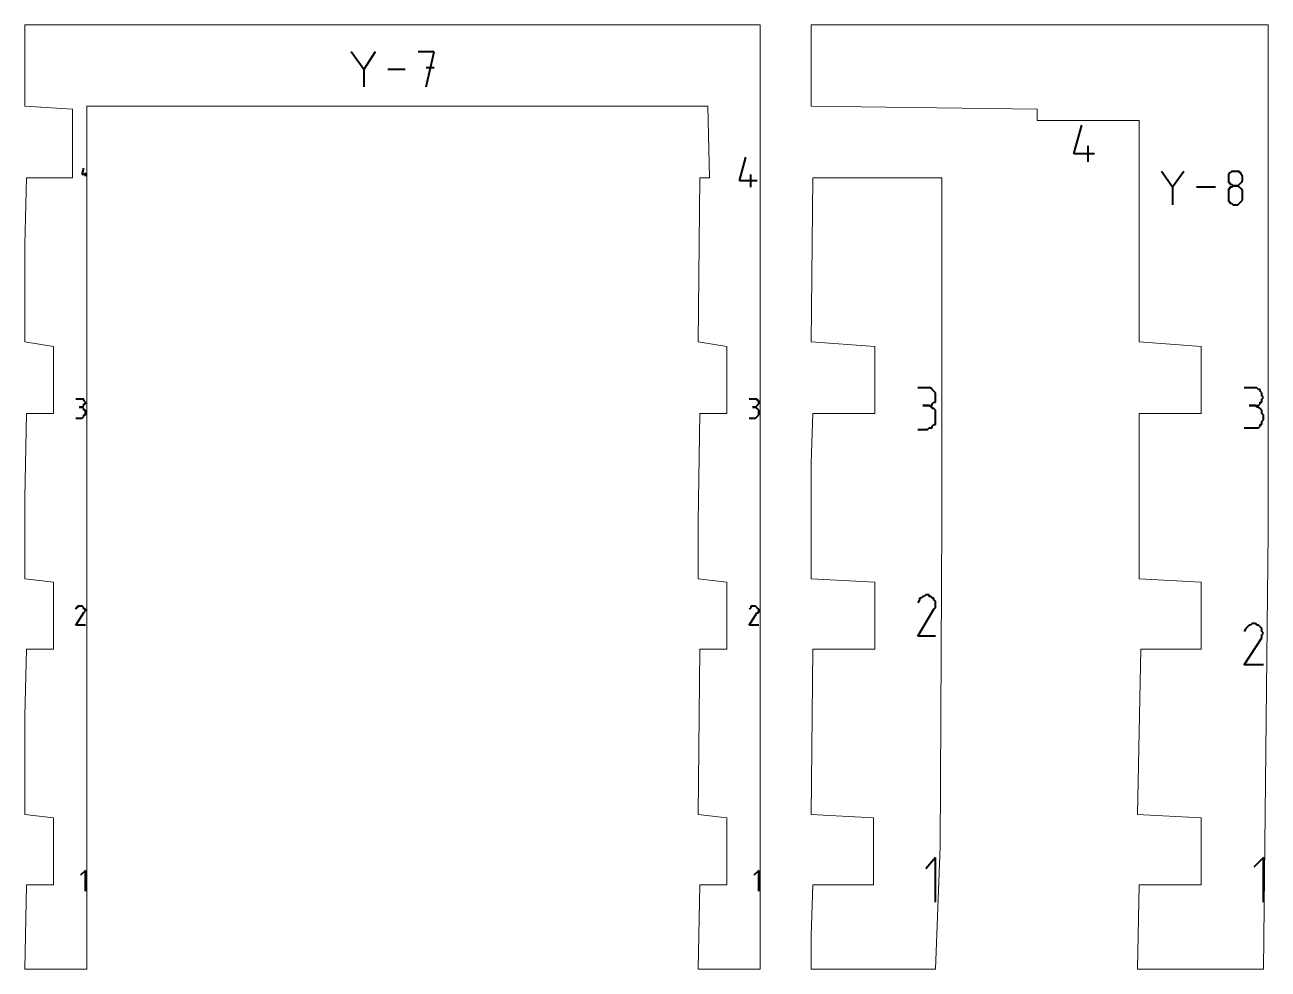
# Model space of a CAD drawing. Header units: centimetres. Extents: x -9.8 to 9.5, y -14.2 to 10.5.
# Drawn here: x -3.58 to 4.23, y -1.66 to 4.27 of the extents above; entities that cross this region are included whole.
import ezdxf

# ---------------------------------------------------------------- set-up
doc = ezdxf.new("R2010")
doc.units = ezdxf.units.CM
doc.header["$MEASUREMENT"] = 0
doc.layers.add('layer 1', color=7, linetype='Continuous')

msp = doc.modelspace()

# ---------------------------------------------------------------- linework, layer by layer
at = {"layer": 'layer 1', "color": 5, "lineweight": 13}
for points in [[(-1.03443, 4.2665), (-1.03443, 4.2665), (-3.58475, 4.2665), (-3.58475, 4.2665)], [(-3.58475, 4.2665), (-3.58475, 4.2665), (-3.58475, 3.75638), (-3.58475, 3.75638)], [(1.03567, 4.2665), (1.03567, 4.2665), (-1.03443, 4.2665), (-1.03443, 4.2665)], [(1.03567, 2.6663), (1.03567, 2.6663), (1.03567, 4.2665), (1.03567, 4.2665)], [(1.59579, 4.2665), (1.59579, 4.2665), (1.35581, 4.2665), (1.35581, 4.2665)], [(1.35581, 4.2665), (1.35581, 4.2665), (1.35581, 3.75638), (1.35581, 3.75638)], [(4.22601, 4.2665), (4.22601, 4.2665), (1.59579, 4.2665), (1.59579, 4.2665)], [(4.22601, 4.04636), (4.22601, 4.04636), (4.22601, 4.2665), (4.22601, 4.2665)], [(4.22601, 1.29628), (4.22601, 1.29628), (4.22601, 4.04636), (4.22601, 4.04636)], [(-3.58475, 3.75638), (-3.58475, 3.75638), (-3.28472, 3.73654), (-3.28472, 3.73654)], [(-3.19449, 3.66642), (-3.19449, 3.66642), (-3.19449, 3.75638), (-3.19449, 3.75638)], [(-3.19449, 3.75638), (-3.19449, 3.75638), (0.70573, 3.75638), (0.70573, 3.75638)], [(0.70573, 3.75638), (0.70573, 3.75638), (0.71579, 3.30632), (0.71579, 3.30632)], [(1.35581, 3.75638), (1.35581, 3.75638), (2.77583, 3.73654), (2.77583, 3.73654)], [(-3.28472, 3.73654), (-3.28472, 3.73654), (-3.28472, 3.30632), (-3.28472, 3.30632)], [(2.77583, 3.73654), (2.77583, 3.73654), (2.77583, 3.66642), (2.77583, 3.66642)], [(-3.19449, 1.51642), (-3.19449, 1.51642), (-3.19449, 3.66642), (-3.19449, 3.66642)], [(2.77583, 3.66642), (2.77583, 3.66642), (3.11582, 3.66642), (3.11582, 3.66642)], [(3.11582, 3.66642), (3.11582, 3.66642), (3.41586, 3.66642), (3.41586, 3.66642)], [(3.41586, 3.66642), (3.41586, 3.66642), (3.41586, 3.29653), (3.41586, 3.29653)], [(-3.5747, 3.30632), (-3.5747, 3.30632), (-3.58475, 2.88643), (-3.58475, 2.88643)], [(-3.28472, 3.30632), (-3.28472, 3.30632), (-3.5747, 3.30632), (-3.5747, 3.30632)], [(0.65572, 3.30632), (0.65572, 3.30632), (0.64567, 2.2763), (0.64567, 2.2763)], [(0.71579, 3.30632), (0.71579, 3.30632), (0.65572, 3.30632), (0.65572, 3.30632)], [(1.36587, 3.30632), (1.36587, 3.30632), (1.35581, 2.2763), (1.35581, 2.2763)], [(2.17576, 3.30632), (2.17576, 3.30632), (1.36587, 3.30632), (1.36587, 3.30632)], [(2.17576, 2.82637), (2.17576, 2.82637), (2.17576, 3.30632), (2.17576, 3.30632)], [(3.41586, 3.29653), (3.41586, 3.29653), (3.41586, 2.2763), (3.41586, 2.2763)], [(-3.58475, 2.88643), (-3.58475, 2.88643), (-3.58475, 2.2763), (-3.58475, 2.2763)], [(2.17576, 1.14627), (2.17576, 1.14627), (2.17576, 2.82637), (2.17576, 2.82637)], [(1.03567, 1.29628), (1.03567, 1.29628), (1.03567, 2.6663), (1.03567, 2.6663)], [(-3.58475, 2.2763), (-3.58475, 2.2763), (-3.40457, 2.2464), (-3.40457, 2.2464)], [(0.64567, 2.2763), (0.64567, 2.2763), (0.82559, 2.2464), (0.82559, 2.2464)], [(1.35581, 2.2763), (1.35581, 2.2763), (1.75586, 2.2464), (1.75586, 2.2464)], [(3.41586, 2.2763), (3.41586, 2.2763), (3.80585, 2.2464), (3.80585, 2.2464)], [(-3.40457, 2.2464), (-3.40457, 2.2464), (-3.40457, 1.82624), (-3.40457, 1.82624)], [(0.82559, 2.2464), (0.82559, 2.2464), (0.82559, 1.82624), (0.82559, 1.82624)], [(1.75586, 2.2464), (1.75586, 2.2464), (1.75586, 1.82624), (1.75586, 1.82624)], [(3.80585, 2.2464), (3.80585, 2.2464), (3.80585, 1.82624), (3.80585, 1.82624)], [(-3.5747, 1.82624), (-3.5747, 1.82624), (-3.58475, 1.29628), (-3.58475, 1.29628)], [(-3.40457, 1.82624), (-3.40457, 1.82624), (-3.5747, 1.82624), (-3.5747, 1.82624)], [(0.65572, 1.82624), (0.65572, 1.82624), (0.64567, 1.14627), (0.64567, 1.14627)], [(0.82559, 1.82624), (0.82559, 1.82624), (0.65572, 1.82624), (0.65572, 1.82624)], [(1.36587, 1.82624), (1.36587, 1.82624), (1.35581, 1.51642), (1.35581, 1.51642)], [(1.75586, 1.82624), (1.75586, 1.82624), (1.36587, 1.82624), (1.36587, 1.82624)], [(3.80585, 1.82624), (3.80585, 1.82624), (3.41586, 1.82624), (3.41586, 1.82624)], [(3.41586, 1.82624), (3.41586, 1.82624), (3.41586, 1.14627), (3.41586, 1.14627)], [(-3.19449, 1.14627), (-3.19449, 1.14627), (-3.19449, 1.51642), (-3.19449, 1.51642)], [(1.35581, 1.51642), (1.35581, 1.51642), (1.35581, 1.29628), (1.35581, 1.29628)], [(-3.58475, 1.29628), (-3.58475, 1.29628), (-3.58475, 0.78643), (-3.58475, 0.78643)], [(1.03567, -0.2936), (1.03567, -0.2936), (1.03567, 1.29628), (1.03567, 1.29628)], [(1.35581, 1.29628), (1.35581, 1.29628), (1.35581, 0.78643), (1.35581, 0.78643)], [(4.22601, 1.07641), (4.22601, 1.07641), (4.22601, 1.29628), (4.22601, 1.29628)], [(-3.19449, 0.34617), (-3.19449, 0.34617), (-3.19449, 1.14627), (-3.19449, 1.14627)], [(0.64567, 1.14627), (0.64567, 1.14627), (0.64567, 0.78643), (0.64567, 0.78643)], [(2.1657, -0.89367), (2.1657, -0.89367), (2.17576, 1.14627), (2.17576, 1.14627)], [(3.41586, 1.14627), (3.41586, 1.14627), (3.41586, 0.78643), (3.41586, 0.78643)], [(4.19585, -1.66388), (4.19585, -1.66388), (4.22601, 1.07641), (4.22601, 1.07641)], [(-3.58475, 0.78643), (-3.58475, 0.78643), (-3.40457, 0.76632), (-3.40457, 0.76632)], [(0.64567, 0.78643), (0.64567, 0.78643), (0.82559, 0.76632), (0.82559, 0.76632)], [(1.35581, 0.78643), (1.35581, 0.78643), (1.75586, 0.76632), (1.75586, 0.76632)], [(3.41586, 0.78643), (3.41586, 0.78643), (3.80585, 0.76632), (3.80585, 0.76632)], [(-3.40457, 0.76632), (-3.40457, 0.76632), (-3.40457, 0.34617), (-3.40457, 0.34617)], [(0.82559, 0.76632), (0.82559, 0.76632), (0.82559, 0.34617), (0.82559, 0.34617)], [(1.75586, 0.76632), (1.75586, 0.76632), (1.75586, 0.34617), (1.75586, 0.34617)], [(3.80585, 0.76632), (3.80585, 0.76632), (3.80585, 0.34617), (3.80585, 0.34617)], [(-3.5747, 0.34617), (-3.5747, 0.34617), (-3.58475, -0.07373), (-3.58475, -0.07373)], [(-3.40457, 0.34617), (-3.40457, 0.34617), (-3.5747, 0.34617), (-3.5747, 0.34617)], [(-3.19449, -1.66388), (-3.19449, -1.66388), (-3.19449, 0.34617), (-3.19449, 0.34617)], [(0.65572, 0.34617), (0.65572, 0.34617), (0.64567, -0.69365), (0.64567, -0.69365)], [(0.82559, 0.34617), (0.82559, 0.34617), (0.65572, 0.34617), (0.65572, 0.34617)], [(1.36587, 0.34617), (1.36587, 0.34617), (1.35581, -0.69365), (1.35581, -0.69365)], [(1.75586, 0.34617), (1.75586, 0.34617), (1.36587, 0.34617), (1.36587, 0.34617)], [(3.42591, 0.34617), (3.42591, 0.34617), (3.4058, -0.69365), (3.4058, -0.69365)], [(3.80585, 0.34617), (3.80585, 0.34617), (3.42591, 0.34617), (3.42591, 0.34617)], [(-3.58475, -0.07373), (-3.58475, -0.07373), (-3.58475, -0.69365), (-3.58475, -0.69365)], [(1.03567, -1.66388), (1.03567, -1.66388), (1.03567, -0.2936), (1.03567, -0.2936)], [(-3.58475, -0.69365), (-3.58475, -0.69365), (-3.40457, -0.71376), (-3.40457, -0.71376)], [(0.64567, -0.69365), (0.64567, -0.69365), (0.82559, -0.71376), (0.82559, -0.71376)], [(1.35581, -0.69365), (1.35581, -0.69365), (1.74581, -0.71376), (1.74581, -0.71376)], [(3.4058, -0.69365), (3.4058, -0.69365), (3.80585, -0.71376), (3.80585, -0.71376)], [(-3.40457, -0.71376), (-3.40457, -0.71376), (-3.40457, -1.13365), (-3.40457, -1.13365)], [(0.82559, -0.71376), (0.82559, -0.71376), (0.82559, -1.13365), (0.82559, -1.13365)], [(1.74581, -0.71376), (1.74581, -0.71376), (1.74581, -1.13365), (1.74581, -1.13365)], [(3.80585, -0.71376), (3.80585, -0.71376), (3.80585, -1.13365), (3.80585, -1.13365)], [(2.1358, -1.66388), (2.1358, -1.66388), (2.1657, -0.89367), (2.1657, -0.89367)], [(-3.5747, -1.13365), (-3.5747, -1.13365), (-3.58475, -1.66388), (-3.58475, -1.66388)], [(-3.40457, -1.13365), (-3.40457, -1.13365), (-3.5747, -1.13365), (-3.5747, -1.13365)], [(0.65572, -1.13365), (0.65572, -1.13365), (0.64567, -1.66388), (0.64567, -1.66388)], [(0.82559, -1.13365), (0.82559, -1.13365), (0.65572, -1.13365), (0.65572, -1.13365)], [(1.36587, -1.13365), (1.36587, -1.13365), (1.35581, -1.4538), (1.35581, -1.4538)], [(1.74581, -1.13365), (1.74581, -1.13365), (1.36587, -1.13365), (1.36587, -1.13365)], [(3.41586, -1.13365), (3.41586, -1.13365), (3.4058, -1.66388), (3.4058, -1.66388)], [(3.80585, -1.13365), (3.80585, -1.13365), (3.41586, -1.13365), (3.41586, -1.13365)], [(1.35581, -1.4538), (1.35581, -1.4538), (1.35581, -1.66388), (1.35581, -1.66388)], [(-3.58475, -1.66388), (-3.58475, -1.66388), (-3.48474, -1.66388), (-3.48474, -1.66388)], [(-3.48474, -1.66388), (-3.48474, -1.66388), (-3.40457, -1.66388), (-3.40457, -1.66388)], [(-3.40457, -1.66388), (-3.40457, -1.66388), (-3.30456, -1.66388), (-3.30456, -1.66388)], [(-3.30456, -1.66388), (-3.30456, -1.66388), (-3.19449, -1.66388), (-3.19449, -1.66388)], [(0.64567, -1.66388), (0.64567, -1.66388), (0.72557, -1.66388), (0.72557, -1.66388)], [(0.72557, -1.66388), (0.72557, -1.66388), (0.90576, -1.66388), (0.90576, -1.66388)], [(0.90576, -1.66388), (0.90576, -1.66388), (1.03567, -1.66388), (1.03567, -1.66388)], [(1.35581, -1.66388), (1.35581, -1.66388), (1.56589, -1.66388), (1.56589, -1.66388)], [(1.56589, -1.66388), (1.56589, -1.66388), (1.6458, -1.66388), (1.6458, -1.66388)], [(1.6458, -1.66388), (1.6458, -1.66388), (1.75586, -1.66388), (1.75586, -1.66388)], [(1.75586, -1.66388), (1.75586, -1.66388), (1.89583, -1.66388), (1.89583, -1.66388)], [(1.89583, -1.66388), (1.89583, -1.66388), (2.1358, -1.66388), (2.1358, -1.66388)], [(3.4058, -1.66388), (3.4058, -1.66388), (3.52592, -1.66388), (3.52592, -1.66388)], [(3.52592, -1.66388), (3.52592, -1.66388), (3.58599, -1.66388), (3.58599, -1.66388)], [(3.58599, -1.66388), (3.58599, -1.66388), (3.7659, -1.66388), (3.7659, -1.66388)], [(3.7659, -1.66388), (3.7659, -1.66388), (3.87597, -1.66388), (3.87597, -1.66388)], [(3.87597, -1.66388), (3.87597, -1.66388), (3.98604, -1.66388), (3.98604, -1.66388)], [(3.98604, -1.66388), (3.98604, -1.66388), (4.19585, -1.66388), (4.19585, -1.66388)]]:
    msp.add_open_spline(points, degree=3, dxfattribs=at)
at = {"layer": 'layer 1', "color": 1, "lineweight": 40}
for points in [[(-1.45459, 3.9863), (-1.45459, 3.9863), (-1.5345, 4.09637), (-1.5345, 4.09637)], [(-1.38448, 4.09637), (-1.38448, 4.09637), (-1.45459, 3.9863), (-1.45459, 3.9863)], [(-1.01433, 4.09637), (-1.01433, 4.09637), (-1.11434, 4.09637), (-1.11434, 4.09637)], [(-1.06433, 3.8765), (-1.06433, 3.8765), (-1.01433, 4.09637), (-1.01433, 4.09637)], [(-1.45459, 3.99636), (-1.45459, 3.99636), (-1.45459, 3.8765), (-1.45459, 3.8765)], [(-1.19451, 3.9863), (-1.19451, 3.9863), (-1.30457, 3.9863), (-1.30457, 3.9863)], [(-1.01433, 3.99636), (-1.01433, 3.99636), (-1.06433, 3.99636), (-1.06433, 3.99636)], [(3.00575, 3.45634), (3.00575, 3.45634), (3.05576, 3.63652), (3.05576, 3.63652)], [(3.13593, 3.45634), (3.13593, 3.45634), (3.00575, 3.45634), (3.00575, 3.45634)], [(3.09598, 3.40634), (3.09598, 3.40634), (3.09598, 3.50635), (3.09598, 3.50635)], [(-3.22465, 3.32643), (-3.22465, 3.32643), (-3.2146, 3.36638), (-3.2146, 3.36638)], [(0.90576, 3.28648), (0.90576, 3.28648), (0.94571, 3.4365), (0.94571, 3.4365)], [(-3.19449, 3.32643), (-3.19449, 3.32643), (-3.22465, 3.32643), (-3.22465, 3.32643)], [(-3.20455, 3.31638), (-3.20455, 3.31638), (-3.20455, 3.33649), (-3.20455, 3.33649)], [(1.01582, 3.28648), (1.01582, 3.28648), (0.90576, 3.28648), (0.90576, 3.28648)], [(0.97561, 3.24653), (0.97561, 3.24653), (0.97561, 3.32643), (0.97561, 3.32643)], [(3.62594, 3.24653), (3.62594, 3.24653), (3.55582, 3.34628), (3.55582, 3.34628)], [(3.69579, 3.34628), (3.69579, 3.34628), (3.62594, 3.24653), (3.62594, 3.24653)], [(3.98604, 3.33649), (3.98604, 3.33649), (3.97598, 3.32643), (3.97598, 3.32643)], [(3.97598, 3.32643), (3.97598, 3.32643), (3.97598, 3.31638), (3.97598, 3.31638)], [(3.97598, 3.31638), (3.97598, 3.31638), (3.97598, 3.30632), (3.97598, 3.30632)], [(3.97598, 3.30632), (3.97598, 3.30632), (3.97598, 3.30632), (3.97598, 3.30632)], [(3.97598, 3.30632), (3.97598, 3.30632), (3.97598, 3.30632), (3.97598, 3.30632)], [(3.97598, 3.30632), (3.97598, 3.30632), (3.97598, 3.29653), (3.97598, 3.29653)], [(3.97598, 3.29653), (3.97598, 3.29653), (3.97598, 3.28648), (3.97598, 3.28648)], [(3.97598, 3.28648), (3.97598, 3.28648), (3.97598, 3.27643), (3.97598, 3.27643)], [(3.99582, 3.34628), (3.99582, 3.34628), (3.98604, 3.33649), (3.98604, 3.33649)], [(3.98604, 3.33649), (3.98604, 3.33649), (3.98604, 3.33649), (3.98604, 3.33649)], [(4.00588, 3.34628), (4.00588, 3.34628), (3.99582, 3.34628), (3.99582, 3.34628)], [(4.01593, 3.34628), (4.01593, 3.34628), (4.00588, 3.34628), (4.00588, 3.34628)], [(4.02599, 3.34628), (4.02599, 3.34628), (4.01593, 3.34628), (4.01593, 3.34628)], [(4.01593, 3.34628), (4.01593, 3.34628), (4.01593, 3.34628), (4.01593, 3.34628)], [(4.01593, 3.34628), (4.01593, 3.34628), (4.01593, 3.34628), (4.01593, 3.34628)], [(4.03604, 3.34628), (4.03604, 3.34628), (4.02599, 3.34628), (4.02599, 3.34628)], [(4.04583, 3.34628), (4.04583, 3.34628), (4.03604, 3.34628), (4.03604, 3.34628)], [(4.04583, 3.33649), (4.04583, 3.33649), (4.04583, 3.34628), (4.04583, 3.34628)], [(4.05589, 3.33649), (4.05589, 3.33649), (4.04583, 3.33649), (4.04583, 3.33649)], [(4.05589, 3.32643), (4.05589, 3.32643), (4.05589, 3.33649), (4.05589, 3.33649)], [(4.06594, 3.31638), (4.06594, 3.31638), (4.05589, 3.32643), (4.05589, 3.32643)], [(4.05589, 3.27643), (4.05589, 3.27643), (4.06594, 3.28648), (4.06594, 3.28648)], [(4.06594, 3.30632), (4.06594, 3.30632), (4.06594, 3.31638), (4.06594, 3.31638)], [(4.06594, 3.30632), (4.06594, 3.30632), (4.06594, 3.30632), (4.06594, 3.30632)], [(4.06594, 3.30632), (4.06594, 3.30632), (4.06594, 3.30632), (4.06594, 3.30632)], [(4.06594, 3.29653), (4.06594, 3.29653), (4.06594, 3.30632), (4.06594, 3.30632)], [(4.06594, 3.28648), (4.06594, 3.28648), (4.06594, 3.29653), (4.06594, 3.29653)], [(3.62594, 3.25632), (3.62594, 3.25632), (3.62594, 3.13646), (3.62594, 3.13646)], [(3.89581, 3.24653), (3.89581, 3.24653), (3.77596, 3.24653), (3.77596, 3.24653)], [(3.97598, 3.27643), (3.97598, 3.27643), (3.98604, 3.27643), (3.98604, 3.27643)], [(3.98604, 3.23647), (3.98604, 3.23647), (3.97598, 3.23647), (3.97598, 3.23647)], [(3.97598, 3.23647), (3.97598, 3.23647), (3.97598, 3.22642), (3.97598, 3.22642)], [(3.97598, 3.22642), (3.97598, 3.22642), (3.97598, 3.21637), (3.97598, 3.21637)], [(3.97598, 3.21637), (3.97598, 3.21637), (3.97598, 3.20631), (3.97598, 3.20631)], [(3.97598, 3.20631), (3.97598, 3.20631), (3.97598, 3.18647), (3.97598, 3.18647)], [(3.98604, 3.27643), (3.98604, 3.27643), (3.98604, 3.26637), (3.98604, 3.26637)], [(3.98604, 3.26637), (3.98604, 3.26637), (3.99582, 3.26637), (3.99582, 3.26637)], [(3.99582, 3.24653), (3.99582, 3.24653), (3.98604, 3.24653), (3.98604, 3.24653)], [(3.98604, 3.24653), (3.98604, 3.24653), (3.98604, 3.23647), (3.98604, 3.23647)], [(3.99582, 3.26637), (3.99582, 3.26637), (4.00588, 3.25632), (4.00588, 3.25632)], [(4.00588, 3.25632), (4.00588, 3.25632), (3.99582, 3.24653), (3.99582, 3.24653)], [(4.01593, 3.25632), (4.01593, 3.25632), (4.00588, 3.25632), (4.00588, 3.25632)], [(4.00588, 3.25632), (4.00588, 3.25632), (4.01593, 3.25632), (4.01593, 3.25632)], [(4.02599, 3.25632), (4.02599, 3.25632), (4.01593, 3.25632), (4.01593, 3.25632)], [(4.01593, 3.25632), (4.01593, 3.25632), (4.01593, 3.25632), (4.01593, 3.25632)], [(4.01593, 3.25632), (4.01593, 3.25632), (4.01593, 3.25632), (4.01593, 3.25632)], [(4.01593, 3.25632), (4.01593, 3.25632), (4.01593, 3.25632), (4.01593, 3.25632)], [(4.01593, 3.25632), (4.01593, 3.25632), (4.01593, 3.25632), (4.01593, 3.25632)], [(4.01593, 3.25632), (4.01593, 3.25632), (4.02599, 3.25632), (4.02599, 3.25632)], [(4.03604, 3.25632), (4.03604, 3.25632), (4.02599, 3.25632), (4.02599, 3.25632)], [(4.02599, 3.25632), (4.02599, 3.25632), (4.03604, 3.25632), (4.03604, 3.25632)], [(4.03604, 3.25632), (4.03604, 3.25632), (4.04583, 3.26637), (4.04583, 3.26637)], [(4.04583, 3.24653), (4.04583, 3.24653), (4.03604, 3.25632), (4.03604, 3.25632)], [(4.04583, 3.26637), (4.04583, 3.26637), (4.05589, 3.27643), (4.05589, 3.27643)], [(4.04583, 3.26637), (4.04583, 3.26637), (4.04583, 3.26637), (4.04583, 3.26637)], [(4.05589, 3.23647), (4.05589, 3.23647), (4.04583, 3.24653), (4.04583, 3.24653)], [(4.04583, 3.24653), (4.04583, 3.24653), (4.04583, 3.24653), (4.04583, 3.24653)], [(4.05589, 3.27643), (4.05589, 3.27643), (4.05589, 3.27643), (4.05589, 3.27643)], [(4.06594, 3.22642), (4.06594, 3.22642), (4.05589, 3.23647), (4.05589, 3.23647)], [(4.05589, 3.23647), (4.05589, 3.23647), (4.05589, 3.23647), (4.05589, 3.23647)], [(4.06594, 3.21637), (4.06594, 3.21637), (4.06594, 3.22642), (4.06594, 3.22642)], [(4.06594, 3.20631), (4.06594, 3.20631), (4.06594, 3.21637), (4.06594, 3.21637)], [(4.06594, 3.18647), (4.06594, 3.18647), (4.06594, 3.20631), (4.06594, 3.20631)], [(4.06594, 3.20631), (4.06594, 3.20631), (4.06594, 3.20631), (4.06594, 3.20631)], [(3.97598, 3.18647), (3.97598, 3.18647), (3.97598, 3.18647), (3.97598, 3.18647)], [(3.97598, 3.18647), (3.97598, 3.18647), (3.97598, 3.17641), (3.97598, 3.17641)], [(3.97598, 3.17641), (3.97598, 3.17641), (3.97598, 3.16636), (3.97598, 3.16636)], [(3.97598, 3.16636), (3.97598, 3.16636), (3.97598, 3.1563), (3.97598, 3.1563)], [(3.97598, 3.1563), (3.97598, 3.1563), (3.98604, 3.1563), (3.98604, 3.1563)], [(3.98604, 3.1563), (3.98604, 3.1563), (3.98604, 3.14652), (3.98604, 3.14652)], [(3.98604, 3.14652), (3.98604, 3.14652), (3.99582, 3.14652), (3.99582, 3.14652)], [(3.99582, 3.14652), (3.99582, 3.14652), (4.00588, 3.13646), (4.00588, 3.13646)], [(4.00588, 3.13646), (4.00588, 3.13646), (4.01593, 3.13646), (4.01593, 3.13646)], [(4.01593, 3.13646), (4.01593, 3.13646), (4.01593, 3.13646), (4.01593, 3.13646)], [(4.01593, 3.13646), (4.01593, 3.13646), (4.01593, 3.13646), (4.01593, 3.13646)], [(4.01593, 3.13646), (4.01593, 3.13646), (4.02599, 3.13646), (4.02599, 3.13646)], [(4.02599, 3.13646), (4.02599, 3.13646), (4.03604, 3.13646), (4.03604, 3.13646)], [(4.03604, 3.13646), (4.03604, 3.13646), (4.04583, 3.14652), (4.04583, 3.14652)], [(4.04583, 3.14652), (4.04583, 3.14652), (4.05589, 3.1563), (4.05589, 3.1563)], [(4.04583, 3.14652), (4.04583, 3.14652), (4.04583, 3.14652), (4.04583, 3.14652)], [(4.05589, 3.1563), (4.05589, 3.1563), (4.06594, 3.16636), (4.06594, 3.16636)], [(4.05589, 3.1563), (4.05589, 3.1563), (4.05589, 3.1563), (4.05589, 3.1563)], [(4.06594, 3.17641), (4.06594, 3.17641), (4.06594, 3.18647), (4.06594, 3.18647)], [(4.06594, 3.16636), (4.06594, 3.16636), (4.06594, 3.17641), (4.06594, 3.17641)], [(2.0858, 1.98632), (2.0858, 1.98632), (2.02574, 1.98632), (2.02574, 1.98632)], [(2.09585, 1.98632), (2.09585, 1.98632), (2.0858, 1.98632), (2.0858, 1.98632)], [(2.10591, 1.98632), (2.10591, 1.98632), (2.09585, 1.98632), (2.09585, 1.98632)], [(2.1157, 1.97626), (2.1157, 1.97626), (2.10591, 1.98632), (2.10591, 1.98632)], [(2.12575, 1.96647), (2.12575, 1.96647), (2.1157, 1.97626), (2.1157, 1.97626)], [(2.1157, 1.97626), (2.1157, 1.97626), (2.1157, 1.97626), (2.1157, 1.97626)], [(2.1358, 1.95642), (2.1358, 1.95642), (2.12575, 1.96647), (2.12575, 1.96647)], [(2.1358, 1.94637), (2.1358, 1.94637), (2.1358, 1.95642), (2.1358, 1.95642)], [(4.13605, 1.98632), (4.13605, 1.98632), (4.07599, 1.98632), (4.07599, 1.98632)], [(4.14584, 1.98632), (4.14584, 1.98632), (4.13605, 1.98632), (4.13605, 1.98632)], [(4.1559, 1.98632), (4.1559, 1.98632), (4.14584, 1.98632), (4.14584, 1.98632)], [(4.16595, 1.97626), (4.16595, 1.97626), (4.1559, 1.98632), (4.1559, 1.98632)], [(4.17601, 1.97626), (4.17601, 1.97626), (4.16595, 1.97626), (4.16595, 1.97626)], [(4.17601, 1.96647), (4.17601, 1.96647), (4.17601, 1.97626), (4.17601, 1.97626)], [(4.18606, 1.95642), (4.18606, 1.95642), (4.17601, 1.96647), (4.17601, 1.96647)], [(4.18606, 1.94637), (4.18606, 1.94637), (4.18606, 1.95642), (4.18606, 1.95642)], [(-3.23471, 1.91647), (-3.23471, 1.91647), (-3.26461, 1.91647), (-3.26461, 1.91647)], [(-3.22465, 1.91647), (-3.22465, 1.91647), (-3.23471, 1.91647), (-3.23471, 1.91647)], [(-3.23471, 1.91647), (-3.23471, 1.91647), (-3.23471, 1.91647), (-3.23471, 1.91647)], [(-3.2146, 1.91647), (-3.2146, 1.91647), (-3.22465, 1.91647), (-3.22465, 1.91647)], [(-3.22465, 1.91647), (-3.22465, 1.91647), (-3.22465, 1.91647), (-3.22465, 1.91647)], [(-3.22465, 1.86646), (-3.22465, 1.86646), (-3.2146, 1.87625), (-3.2146, 1.87625)], [(-3.2146, 1.90641), (-3.2146, 1.90641), (-3.2146, 1.91647), (-3.2146, 1.91647)], [(-3.20455, 1.89636), (-3.20455, 1.89636), (-3.2146, 1.90641), (-3.2146, 1.90641)], [(-3.2146, 1.90641), (-3.2146, 1.90641), (-3.2146, 1.90641), (-3.2146, 1.90641)], [(-3.2146, 1.90641), (-3.2146, 1.90641), (-3.2146, 1.90641), (-3.2146, 1.90641)], [(-3.2146, 1.87625), (-3.2146, 1.87625), (-3.2146, 1.8863), (-3.2146, 1.8863)], [(-3.2146, 1.8863), (-3.2146, 1.8863), (-3.20455, 1.8863), (-3.20455, 1.8863)], [(-3.2146, 1.87625), (-3.2146, 1.87625), (-3.2146, 1.87625), (-3.2146, 1.87625)], [(-3.2146, 1.87625), (-3.2146, 1.87625), (-3.2146, 1.87625), (-3.2146, 1.87625)], [(-3.20455, 1.8863), (-3.20455, 1.8863), (-3.20455, 1.89636), (-3.20455, 1.89636)], [(-3.20455, 1.89636), (-3.20455, 1.89636), (-3.20455, 1.89636), (-3.20455, 1.89636)], [(-3.20455, 1.89636), (-3.20455, 1.89636), (-3.20455, 1.89636), (-3.20455, 1.89636)], [(0.99571, 1.91647), (0.99571, 1.91647), (0.96582, 1.91647), (0.96582, 1.91647)], [(1.00577, 1.91647), (1.00577, 1.91647), (0.99571, 1.91647), (0.99571, 1.91647)], [(0.99571, 1.91647), (0.99571, 1.91647), (0.99571, 1.91647), (0.99571, 1.91647)], [(1.01582, 1.91647), (1.01582, 1.91647), (1.00577, 1.91647), (1.00577, 1.91647)], [(1.00577, 1.91647), (1.00577, 1.91647), (1.00577, 1.91647), (1.00577, 1.91647)], [(1.00577, 1.86646), (1.00577, 1.86646), (1.01582, 1.87625), (1.01582, 1.87625)], [(1.01582, 1.90641), (1.01582, 1.90641), (1.01582, 1.91647), (1.01582, 1.91647)], [(1.02561, 1.90641), (1.02561, 1.90641), (1.01582, 1.90641), (1.01582, 1.90641)], [(1.01582, 1.90641), (1.01582, 1.90641), (1.01582, 1.90641), (1.01582, 1.90641)], [(1.01582, 1.87625), (1.01582, 1.87625), (1.02561, 1.8863), (1.02561, 1.8863)], [(1.01582, 1.87625), (1.01582, 1.87625), (1.01582, 1.87625), (1.01582, 1.87625)], [(1.01582, 1.87625), (1.01582, 1.87625), (1.01582, 1.87625), (1.01582, 1.87625)], [(1.02561, 1.89636), (1.02561, 1.89636), (1.02561, 1.90641), (1.02561, 1.90641)], [(1.02561, 1.8863), (1.02561, 1.8863), (1.02561, 1.89636), (1.02561, 1.89636)], [(1.02561, 1.89636), (1.02561, 1.89636), (1.02561, 1.89636), (1.02561, 1.89636)], [(1.02561, 1.89636), (1.02561, 1.89636), (1.02561, 1.89636), (1.02561, 1.89636)], [(1.02561, 1.8863), (1.02561, 1.8863), (1.02561, 1.8863), (1.02561, 1.8863)], [(2.0858, 1.87625), (2.0858, 1.87625), (2.0559, 1.87625), (2.0559, 1.87625)], [(2.0559, 1.87625), (2.0559, 1.87625), (2.0858, 1.87625), (2.0858, 1.87625)], [(2.09585, 1.87625), (2.09585, 1.87625), (2.0858, 1.87625), (2.0858, 1.87625)], [(2.0858, 1.87625), (2.0858, 1.87625), (2.0858, 1.87625), (2.0858, 1.87625)], [(2.0858, 1.87625), (2.0858, 1.87625), (2.09585, 1.87625), (2.09585, 1.87625)], [(2.10591, 1.86646), (2.10591, 1.86646), (2.09585, 1.87625), (2.09585, 1.87625)], [(2.09585, 1.87625), (2.09585, 1.87625), (2.10591, 1.87625), (2.10591, 1.87625)], [(2.10591, 1.87625), (2.10591, 1.87625), (2.1157, 1.87625), (2.1157, 1.87625)], [(2.1157, 1.8863), (2.1157, 1.8863), (2.12575, 1.89636), (2.12575, 1.89636)], [(2.1157, 1.87625), (2.1157, 1.87625), (2.1157, 1.8863), (2.1157, 1.8863)], [(2.12575, 1.89636), (2.12575, 1.89636), (2.1358, 1.89636), (2.1358, 1.89636)], [(2.1358, 1.93631), (2.1358, 1.93631), (2.1358, 1.94637), (2.1358, 1.94637)], [(2.1358, 1.92626), (2.1358, 1.92626), (2.1358, 1.93631), (2.1358, 1.93631)], [(2.1358, 1.91647), (2.1358, 1.91647), (2.1358, 1.92626), (2.1358, 1.92626)], [(2.1358, 1.92626), (2.1358, 1.92626), (2.1358, 1.92626), (2.1358, 1.92626)], [(2.1358, 1.90641), (2.1358, 1.90641), (2.1358, 1.91647), (2.1358, 1.91647)], [(2.1358, 1.89636), (2.1358, 1.89636), (2.1358, 1.90641), (2.1358, 1.90641)], [(4.13605, 1.87625), (4.13605, 1.87625), (4.10589, 1.87625), (4.10589, 1.87625)], [(4.10589, 1.87625), (4.10589, 1.87625), (4.13605, 1.87625), (4.13605, 1.87625)], [(4.14584, 1.87625), (4.14584, 1.87625), (4.13605, 1.87625), (4.13605, 1.87625)], [(4.13605, 1.87625), (4.13605, 1.87625), (4.13605, 1.87625), (4.13605, 1.87625)], [(4.13605, 1.87625), (4.13605, 1.87625), (4.14584, 1.87625), (4.14584, 1.87625)], [(4.1559, 1.86646), (4.1559, 1.86646), (4.14584, 1.87625), (4.14584, 1.87625)], [(4.14584, 1.87625), (4.14584, 1.87625), (4.1559, 1.87625), (4.1559, 1.87625)], [(4.1559, 1.87625), (4.1559, 1.87625), (4.16595, 1.87625), (4.16595, 1.87625)], [(4.16595, 1.87625), (4.16595, 1.87625), (4.17601, 1.8863), (4.17601, 1.8863)], [(4.17601, 1.8863), (4.17601, 1.8863), (4.17601, 1.89636), (4.17601, 1.89636)], [(4.17601, 1.89636), (4.17601, 1.89636), (4.18606, 1.89636), (4.18606, 1.89636)], [(4.18606, 1.93631), (4.18606, 1.93631), (4.18606, 1.94637), (4.18606, 1.94637)], [(4.19585, 1.92626), (4.19585, 1.92626), (4.18606, 1.93631), (4.18606, 1.93631)], [(4.18606, 1.91647), (4.18606, 1.91647), (4.19585, 1.92626), (4.19585, 1.92626)], [(4.18606, 1.90641), (4.18606, 1.90641), (4.18606, 1.91647), (4.18606, 1.91647)], [(4.18606, 1.89636), (4.18606, 1.89636), (4.18606, 1.90641), (4.18606, 1.90641)], [(4.19585, 1.92626), (4.19585, 1.92626), (4.19585, 1.92626), (4.19585, 1.92626)], [(-3.23471, 1.86646), (-3.23471, 1.86646), (-3.2445, 1.86646), (-3.2445, 1.86646)], [(-3.2445, 1.86646), (-3.2445, 1.86646), (-3.23471, 1.86646), (-3.23471, 1.86646)], [(-3.22465, 1.86646), (-3.22465, 1.86646), (-3.23471, 1.86646), (-3.23471, 1.86646)], [(-3.23471, 1.86646), (-3.23471, 1.86646), (-3.23471, 1.86646), (-3.23471, 1.86646)], [(-3.23471, 1.86646), (-3.23471, 1.86646), (-3.23471, 1.86646), (-3.23471, 1.86646)], [(-3.23471, 1.86646), (-3.23471, 1.86646), (-3.23471, 1.86646), (-3.23471, 1.86646)], [(-3.23471, 1.86646), (-3.23471, 1.86646), (-3.22465, 1.86646), (-3.22465, 1.86646)], [(-3.2146, 1.85641), (-3.2146, 1.85641), (-3.22465, 1.86646), (-3.22465, 1.86646)], [(-3.22465, 1.86646), (-3.22465, 1.86646), (-3.22465, 1.86646), (-3.22465, 1.86646)], [(-3.22465, 1.86646), (-3.22465, 1.86646), (-3.22465, 1.86646), (-3.22465, 1.86646)], [(-3.22465, 1.79635), (-3.22465, 1.79635), (-3.2146, 1.8064), (-3.2146, 1.8064)], [(-3.2146, 1.84635), (-3.2146, 1.84635), (-3.2146, 1.85641), (-3.2146, 1.85641)], [(-3.2146, 1.85641), (-3.2146, 1.85641), (-3.2146, 1.85641), (-3.2146, 1.85641)], [(-3.2146, 1.85641), (-3.2146, 1.85641), (-3.2146, 1.85641), (-3.2146, 1.85641)], [(-3.20455, 1.84635), (-3.20455, 1.84635), (-3.2146, 1.84635), (-3.2146, 1.84635)], [(-3.2146, 1.8064), (-3.2146, 1.8064), (-3.2146, 1.81646), (-3.2146, 1.81646)], [(-3.2146, 1.81646), (-3.2146, 1.81646), (-3.20455, 1.81646), (-3.20455, 1.81646)], [(-3.2146, 1.8064), (-3.2146, 1.8064), (-3.2146, 1.8064), (-3.2146, 1.8064)], [(-3.2146, 1.8064), (-3.2146, 1.8064), (-3.2146, 1.8064), (-3.2146, 1.8064)], [(-3.20455, 1.8363), (-3.20455, 1.8363), (-3.20455, 1.84635), (-3.20455, 1.84635)], [(-3.20455, 1.82624), (-3.20455, 1.82624), (-3.20455, 1.8363), (-3.20455, 1.8363)], [(-3.20455, 1.8363), (-3.20455, 1.8363), (-3.20455, 1.8363), (-3.20455, 1.8363)], [(-3.20455, 1.81646), (-3.20455, 1.81646), (-3.20455, 1.82624), (-3.20455, 1.82624)], [(0.99571, 1.86646), (0.99571, 1.86646), (0.98566, 1.86646), (0.98566, 1.86646)], [(0.98566, 1.86646), (0.98566, 1.86646), (0.99571, 1.86646), (0.99571, 1.86646)], [(1.00577, 1.86646), (1.00577, 1.86646), (0.99571, 1.86646), (0.99571, 1.86646)], [(0.99571, 1.86646), (0.99571, 1.86646), (0.99571, 1.86646), (0.99571, 1.86646)], [(0.99571, 1.86646), (0.99571, 1.86646), (0.99571, 1.86646), (0.99571, 1.86646)], [(0.99571, 1.86646), (0.99571, 1.86646), (0.99571, 1.86646), (0.99571, 1.86646)], [(0.99571, 1.86646), (0.99571, 1.86646), (1.00577, 1.86646), (1.00577, 1.86646)], [(1.01582, 1.85641), (1.01582, 1.85641), (1.00577, 1.86646), (1.00577, 1.86646)], [(1.00577, 1.86646), (1.00577, 1.86646), (1.00577, 1.86646), (1.00577, 1.86646)], [(1.00577, 1.86646), (1.00577, 1.86646), (1.00577, 1.86646), (1.00577, 1.86646)], [(1.00577, 1.79635), (1.00577, 1.79635), (1.01582, 1.8064), (1.01582, 1.8064)], [(1.02561, 1.84635), (1.02561, 1.84635), (1.01582, 1.85641), (1.01582, 1.85641)], [(1.01582, 1.85641), (1.01582, 1.85641), (1.01582, 1.85641), (1.01582, 1.85641)], [(1.01582, 1.85641), (1.01582, 1.85641), (1.01582, 1.85641), (1.01582, 1.85641)], [(1.01582, 1.8064), (1.01582, 1.8064), (1.02561, 1.81646), (1.02561, 1.81646)], [(1.01582, 1.8064), (1.01582, 1.8064), (1.01582, 1.8064), (1.01582, 1.8064)], [(1.01582, 1.8064), (1.01582, 1.8064), (1.01582, 1.8064), (1.01582, 1.8064)], [(1.02561, 1.8363), (1.02561, 1.8363), (1.02561, 1.84635), (1.02561, 1.84635)], [(1.02561, 1.84635), (1.02561, 1.84635), (1.02561, 1.84635), (1.02561, 1.84635)], [(1.02561, 1.82624), (1.02561, 1.82624), (1.02561, 1.8363), (1.02561, 1.8363)], [(1.02561, 1.8363), (1.02561, 1.8363), (1.02561, 1.8363), (1.02561, 1.8363)], [(1.02561, 1.81646), (1.02561, 1.81646), (1.02561, 1.82624), (1.02561, 1.82624)], [(1.02561, 1.81646), (1.02561, 1.81646), (1.02561, 1.81646), (1.02561, 1.81646)], [(2.1157, 1.86646), (2.1157, 1.86646), (2.10591, 1.86646), (2.10591, 1.86646)], [(2.1157, 1.85641), (2.1157, 1.85641), (2.1157, 1.86646), (2.1157, 1.86646)], [(2.12575, 1.85641), (2.12575, 1.85641), (2.1157, 1.85641), (2.1157, 1.85641)], [(2.1358, 1.84635), (2.1358, 1.84635), (2.12575, 1.85641), (2.12575, 1.85641)], [(2.1358, 1.8363), (2.1358, 1.8363), (2.1358, 1.84635), (2.1358, 1.84635)], [(2.1358, 1.82624), (2.1358, 1.82624), (2.1358, 1.8363), (2.1358, 1.8363)], [(2.1358, 1.81646), (2.1358, 1.81646), (2.1358, 1.82624), (2.1358, 1.82624)], [(2.1358, 1.78629), (2.1358, 1.78629), (2.1358, 1.81646), (2.1358, 1.81646)], [(2.1358, 1.81646), (2.1358, 1.81646), (2.1358, 1.81646), (2.1358, 1.81646)], [(4.16595, 1.86646), (4.16595, 1.86646), (4.1559, 1.86646), (4.1559, 1.86646)], [(4.17601, 1.85641), (4.17601, 1.85641), (4.16595, 1.86646), (4.16595, 1.86646)], [(4.18606, 1.84635), (4.18606, 1.84635), (4.17601, 1.85641), (4.17601, 1.85641)], [(4.17601, 1.85641), (4.17601, 1.85641), (4.17601, 1.85641), (4.17601, 1.85641)], [(4.18606, 1.8363), (4.18606, 1.8363), (4.18606, 1.84635), (4.18606, 1.84635)], [(4.18606, 1.82624), (4.18606, 1.82624), (4.18606, 1.8363), (4.18606, 1.8363)], [(4.19585, 1.81646), (4.19585, 1.81646), (4.18606, 1.82624), (4.18606, 1.82624)], [(4.19585, 1.78629), (4.19585, 1.78629), (4.19585, 1.81646), (4.19585, 1.81646)], [(4.19585, 1.81646), (4.19585, 1.81646), (4.19585, 1.81646), (4.19585, 1.81646)], [(-3.26461, 1.79635), (-3.26461, 1.79635), (-3.23471, 1.79635), (-3.23471, 1.79635)], [(-3.23471, 1.79635), (-3.23471, 1.79635), (-3.23471, 1.79635), (-3.23471, 1.79635)], [(-3.23471, 1.79635), (-3.23471, 1.79635), (-3.23471, 1.79635), (-3.23471, 1.79635)], [(-3.23471, 1.79635), (-3.23471, 1.79635), (-3.22465, 1.79635), (-3.22465, 1.79635)], [(-3.22465, 1.79635), (-3.22465, 1.79635), (-3.22465, 1.79635), (-3.22465, 1.79635)], [(0.96582, 1.79635), (0.96582, 1.79635), (0.99571, 1.79635), (0.99571, 1.79635)], [(0.99571, 1.79635), (0.99571, 1.79635), (0.99571, 1.79635), (0.99571, 1.79635)], [(0.99571, 1.79635), (0.99571, 1.79635), (0.99571, 1.79635), (0.99571, 1.79635)], [(0.99571, 1.79635), (0.99571, 1.79635), (1.00577, 1.79635), (1.00577, 1.79635)], [(1.00577, 1.79635), (1.00577, 1.79635), (1.00577, 1.79635), (1.00577, 1.79635)], [(2.02574, 1.72623), (2.02574, 1.72623), (2.0858, 1.72623), (2.0858, 1.72623)], [(2.0858, 1.72623), (2.0858, 1.72623), (2.09585, 1.73629), (2.09585, 1.73629)], [(2.0858, 1.72623), (2.0858, 1.72623), (2.0858, 1.72623), (2.0858, 1.72623)], [(2.09585, 1.73629), (2.09585, 1.73629), (2.10591, 1.73629), (2.10591, 1.73629)], [(2.10591, 1.73629), (2.10591, 1.73629), (2.1157, 1.73629), (2.1157, 1.73629)], [(2.1157, 1.74634), (2.1157, 1.74634), (2.12575, 1.75639), (2.12575, 1.75639)], [(2.1157, 1.73629), (2.1157, 1.73629), (2.1157, 1.74634), (2.1157, 1.74634)], [(2.12575, 1.75639), (2.12575, 1.75639), (2.1358, 1.75639), (2.1358, 1.75639)], [(2.1358, 1.77624), (2.1358, 1.77624), (2.1358, 1.78629), (2.1358, 1.78629)], [(2.1358, 1.76645), (2.1358, 1.76645), (2.1358, 1.77624), (2.1358, 1.77624)], [(2.1358, 1.75639), (2.1358, 1.75639), (2.1358, 1.76645), (2.1358, 1.76645)], [(4.07599, 1.73629), (4.07599, 1.73629), (4.13605, 1.73629), (4.13605, 1.73629)], [(4.13605, 1.73629), (4.13605, 1.73629), (4.13605, 1.73629), (4.13605, 1.73629)], [(4.13605, 1.73629), (4.13605, 1.73629), (4.14584, 1.73629), (4.14584, 1.73629)], [(4.14584, 1.73629), (4.14584, 1.73629), (4.1559, 1.73629), (4.1559, 1.73629)], [(4.1559, 1.73629), (4.1559, 1.73629), (4.16595, 1.73629), (4.16595, 1.73629)], [(4.16595, 1.73629), (4.16595, 1.73629), (4.17601, 1.74634), (4.17601, 1.74634)], [(4.17601, 1.74634), (4.17601, 1.74634), (4.17601, 1.75639), (4.17601, 1.75639)], [(4.17601, 1.75639), (4.17601, 1.75639), (4.18606, 1.75639), (4.18606, 1.75639)], [(4.18606, 1.77624), (4.18606, 1.77624), (4.19585, 1.78629), (4.19585, 1.78629)], [(4.18606, 1.76645), (4.18606, 1.76645), (4.18606, 1.77624), (4.18606, 1.77624)], [(4.18606, 1.75639), (4.18606, 1.75639), (4.18606, 1.76645), (4.18606, 1.76645)], [(2.03579, 0.65626), (2.03579, 0.65626), (2.02574, 0.63641), (2.02574, 0.63641)], [(2.04585, 0.66631), (2.04585, 0.66631), (2.03579, 0.66631), (2.03579, 0.66631)], [(2.03579, 0.66631), (2.03579, 0.66631), (2.03579, 0.65626), (2.03579, 0.65626)], [(2.0559, 0.67636), (2.0559, 0.67636), (2.04585, 0.66631), (2.04585, 0.66631)], [(2.06569, 0.67636), (2.06569, 0.67636), (2.0559, 0.67636), (2.0559, 0.67636)], [(2.07574, 0.68642), (2.07574, 0.68642), (2.06569, 0.67636), (2.06569, 0.67636)], [(2.0858, 0.68642), (2.0858, 0.68642), (2.07574, 0.68642), (2.07574, 0.68642)], [(2.09585, 0.68642), (2.09585, 0.68642), (2.0858, 0.68642), (2.0858, 0.68642)], [(2.09585, 0.67636), (2.09585, 0.67636), (2.09585, 0.68642), (2.09585, 0.68642)], [(2.10591, 0.67636), (2.10591, 0.67636), (2.09585, 0.67636), (2.09585, 0.67636)], [(2.1157, 0.66631), (2.1157, 0.66631), (2.10591, 0.67636), (2.10591, 0.67636)], [(2.10591, 0.67636), (2.10591, 0.67636), (2.10591, 0.67636), (2.10591, 0.67636)], [(2.12575, 0.66631), (2.12575, 0.66631), (2.1157, 0.66631), (2.1157, 0.66631)], [(2.12575, 0.65626), (2.12575, 0.65626), (2.12575, 0.66631), (2.12575, 0.66631)], [(2.1358, 0.6462), (2.1358, 0.6462), (2.12575, 0.65626), (2.12575, 0.65626)], [(2.1358, 0.63641), (2.1358, 0.63641), (2.1358, 0.6462), (2.1358, 0.6462)], [(2.1358, 0.62636), (2.1358, 0.62636), (2.1358, 0.63641), (2.1358, 0.63641)], [(2.1358, 0.61631), (2.1358, 0.61631), (2.1358, 0.62636), (2.1358, 0.62636)], [(-3.25455, 0.60625), (-3.25455, 0.60625), (-3.26461, 0.60625), (-3.26461, 0.60625)], [(-3.26461, 0.60625), (-3.26461, 0.60625), (-3.26461, 0.5962), (-3.26461, 0.5962)], [(-3.26461, 0.49618), (-3.26461, 0.49618), (-3.2146, 0.57635), (-3.2146, 0.57635)], [(-3.2445, 0.61631), (-3.2445, 0.61631), (-3.25455, 0.61631), (-3.25455, 0.61631)], [(-3.25455, 0.61631), (-3.25455, 0.61631), (-3.25455, 0.60625), (-3.25455, 0.60625)], [(-3.25455, 0.60625), (-3.25455, 0.60625), (-3.25455, 0.60625), (-3.25455, 0.60625)], [(-3.23471, 0.61631), (-3.23471, 0.61631), (-3.2445, 0.61631), (-3.2445, 0.61631)], [(-3.2445, 0.61631), (-3.2445, 0.61631), (-3.2445, 0.61631), (-3.2445, 0.61631)], [(-3.22465, 0.61631), (-3.22465, 0.61631), (-3.23471, 0.61631), (-3.23471, 0.61631)], [(-3.23471, 0.61631), (-3.23471, 0.61631), (-3.23471, 0.61631), (-3.23471, 0.61631)], [(-3.2146, 0.60625), (-3.2146, 0.60625), (-3.22465, 0.61631), (-3.22465, 0.61631)], [(-3.22465, 0.61631), (-3.22465, 0.61631), (-3.22465, 0.61631), (-3.22465, 0.61631)], [(-3.22465, 0.61631), (-3.22465, 0.61631), (-3.22465, 0.61631), (-3.22465, 0.61631)], [(-3.2146, 0.5962), (-3.2146, 0.5962), (-3.2146, 0.60625), (-3.2146, 0.60625)], [(-3.2146, 0.60625), (-3.2146, 0.60625), (-3.2146, 0.60625), (-3.2146, 0.60625)], [(-3.2146, 0.60625), (-3.2146, 0.60625), (-3.2146, 0.60625), (-3.2146, 0.60625)], [(-3.20455, 0.5962), (-3.20455, 0.5962), (-3.2146, 0.5962), (-3.2146, 0.5962)], [(-3.2146, 0.57635), (-3.2146, 0.57635), (-3.20455, 0.58641), (-3.20455, 0.58641)], [(-3.2146, 0.57635), (-3.2146, 0.57635), (-3.2146, 0.57635), (-3.2146, 0.57635)], [(-3.2146, 0.57635), (-3.2146, 0.57635), (-3.2146, 0.57635), (-3.2146, 0.57635)], [(-3.2146, 0.57635), (-3.2146, 0.57635), (-3.2146, 0.57635), (-3.2146, 0.57635)], [(-3.2146, 0.57635), (-3.2146, 0.57635), (-3.2146, 0.57635), (-3.2146, 0.57635)], [(-3.2146, 0.57635), (-3.2146, 0.57635), (-3.2146, 0.57635), (-3.2146, 0.57635)], [(-3.2146, 0.57635), (-3.2146, 0.57635), (-3.2146, 0.57635), (-3.2146, 0.57635)], [(-3.2146, 0.57635), (-3.2146, 0.57635), (-3.2146, 0.57635), (-3.2146, 0.57635)], [(-3.2146, 0.57635), (-3.2146, 0.57635), (-3.2146, 0.57635), (-3.2146, 0.57635)], [(-3.2146, 0.57635), (-3.2146, 0.57635), (-3.2146, 0.57635), (-3.2146, 0.57635)], [(-3.2146, 0.57635), (-3.2146, 0.57635), (-3.2146, 0.57635), (-3.2146, 0.57635)], [(-3.2146, 0.57635), (-3.2146, 0.57635), (-3.2146, 0.57635), (-3.2146, 0.57635)], [(-3.2146, 0.57635), (-3.2146, 0.57635), (-3.2146, 0.57635), (-3.2146, 0.57635)], [(-3.20455, 0.58641), (-3.20455, 0.58641), (-3.20455, 0.5962), (-3.20455, 0.5962)], [(-3.20455, 0.58641), (-3.20455, 0.58641), (-3.20455, 0.58641), (-3.20455, 0.58641)], [(0.97561, 0.60625), (0.97561, 0.60625), (0.96582, 0.5962), (0.96582, 0.5962)], [(0.96582, 0.49618), (0.96582, 0.49618), (1.01582, 0.57635), (1.01582, 0.57635)], [(0.98566, 0.61631), (0.98566, 0.61631), (0.97561, 0.61631), (0.97561, 0.61631)], [(0.97561, 0.61631), (0.97561, 0.61631), (0.97561, 0.60625), (0.97561, 0.60625)], [(0.97561, 0.60625), (0.97561, 0.60625), (0.97561, 0.60625), (0.97561, 0.60625)], [(0.99571, 0.61631), (0.99571, 0.61631), (0.98566, 0.61631), (0.98566, 0.61631)], [(0.98566, 0.61631), (0.98566, 0.61631), (0.98566, 0.61631), (0.98566, 0.61631)], [(0.98566, 0.61631), (0.98566, 0.61631), (0.98566, 0.61631), (0.98566, 0.61631)], [(1.00577, 0.61631), (1.00577, 0.61631), (0.99571, 0.61631), (0.99571, 0.61631)], [(0.99571, 0.61631), (0.99571, 0.61631), (0.99571, 0.61631), (0.99571, 0.61631)], [(1.01582, 0.60625), (1.01582, 0.60625), (1.00577, 0.61631), (1.00577, 0.61631)], [(1.00577, 0.61631), (1.00577, 0.61631), (1.00577, 0.61631), (1.00577, 0.61631)], [(1.00577, 0.61631), (1.00577, 0.61631), (1.00577, 0.61631), (1.00577, 0.61631)], [(1.02561, 0.5962), (1.02561, 0.5962), (1.01582, 0.60625), (1.01582, 0.60625)], [(1.01582, 0.60625), (1.01582, 0.60625), (1.01582, 0.60625), (1.01582, 0.60625)], [(1.01582, 0.60625), (1.01582, 0.60625), (1.01582, 0.60625), (1.01582, 0.60625)], [(1.01582, 0.57635), (1.01582, 0.57635), (1.01582, 0.57635), (1.01582, 0.57635)], [(1.01582, 0.57635), (1.01582, 0.57635), (1.01582, 0.57635), (1.01582, 0.57635)], [(1.01582, 0.57635), (1.01582, 0.57635), (1.01582, 0.57635), (1.01582, 0.57635)], [(1.01582, 0.57635), (1.01582, 0.57635), (1.01582, 0.57635), (1.01582, 0.57635)], [(1.01582, 0.57635), (1.01582, 0.57635), (1.01582, 0.57635), (1.01582, 0.57635)], [(1.01582, 0.57635), (1.01582, 0.57635), (1.01582, 0.57635), (1.01582, 0.57635)], [(1.01582, 0.57635), (1.01582, 0.57635), (1.01582, 0.57635), (1.01582, 0.57635)], [(1.01582, 0.57635), (1.01582, 0.57635), (1.01582, 0.57635), (1.01582, 0.57635)], [(1.01582, 0.57635), (1.01582, 0.57635), (1.01582, 0.57635), (1.01582, 0.57635)], [(1.01582, 0.57635), (1.01582, 0.57635), (1.01582, 0.57635), (1.01582, 0.57635)], [(1.01582, 0.57635), (1.01582, 0.57635), (1.01582, 0.57635), (1.01582, 0.57635)], [(1.01582, 0.57635), (1.01582, 0.57635), (1.02561, 0.57635), (1.02561, 0.57635)], [(1.02561, 0.58641), (1.02561, 0.58641), (1.02561, 0.5962), (1.02561, 0.5962)], [(1.02561, 0.5962), (1.02561, 0.5962), (1.02561, 0.5962), (1.02561, 0.5962)], [(1.02561, 0.57635), (1.02561, 0.57635), (1.02561, 0.58641), (1.02561, 0.58641)], [(1.02561, 0.58641), (1.02561, 0.58641), (1.02561, 0.58641), (1.02561, 0.58641)], [(2.02574, 0.42633), (2.02574, 0.42633), (2.12575, 0.5962), (2.12575, 0.5962)], [(2.12575, 0.5962), (2.12575, 0.5962), (2.1358, 0.60625), (2.1358, 0.60625)], [(2.12575, 0.5962), (2.12575, 0.5962), (2.12575, 0.5962), (2.12575, 0.5962)], [(2.12575, 0.5962), (2.12575, 0.5962), (2.12575, 0.5962), (2.12575, 0.5962)], [(2.12575, 0.5962), (2.12575, 0.5962), (2.12575, 0.5962), (2.12575, 0.5962)], [(2.12575, 0.5962), (2.12575, 0.5962), (2.12575, 0.5962), (2.12575, 0.5962)], [(2.12575, 0.5962), (2.12575, 0.5962), (2.12575, 0.5962), (2.12575, 0.5962)], [(2.12575, 0.5962), (2.12575, 0.5962), (2.12575, 0.5962), (2.12575, 0.5962)], [(2.12575, 0.5962), (2.12575, 0.5962), (2.12575, 0.5962), (2.12575, 0.5962)], [(2.12575, 0.5962), (2.12575, 0.5962), (2.12575, 0.5962), (2.12575, 0.5962)], [(2.12575, 0.5962), (2.12575, 0.5962), (2.12575, 0.5962), (2.12575, 0.5962)], [(2.12575, 0.5962), (2.12575, 0.5962), (2.12575, 0.5962), (2.12575, 0.5962)], [(2.12575, 0.5962), (2.12575, 0.5962), (2.12575, 0.5962), (2.12575, 0.5962)], [(2.1358, 0.60625), (2.1358, 0.60625), (2.1358, 0.61631), (2.1358, 0.61631)], [(-3.20455, 0.49618), (-3.20455, 0.49618), (-3.26461, 0.49618), (-3.26461, 0.49618)], [(1.02561, 0.49618), (1.02561, 0.49618), (0.96582, 0.49618), (0.96582, 0.49618)], [(4.08605, 0.47634), (4.08605, 0.47634), (4.07599, 0.45623), (4.07599, 0.45623)], [(4.09584, 0.48639), (4.09584, 0.48639), (4.08605, 0.47634), (4.08605, 0.47634)], [(4.10589, 0.49618), (4.10589, 0.49618), (4.09584, 0.48639), (4.09584, 0.48639)], [(4.09584, 0.48639), (4.09584, 0.48639), (4.09584, 0.48639), (4.09584, 0.48639)], [(4.11594, 0.49618), (4.11594, 0.49618), (4.10589, 0.49618), (4.10589, 0.49618)], [(4.126, 0.50624), (4.126, 0.50624), (4.11594, 0.49618), (4.11594, 0.49618)], [(4.13605, 0.50624), (4.13605, 0.50624), (4.126, 0.50624), (4.126, 0.50624)], [(4.14584, 0.50624), (4.14584, 0.50624), (4.13605, 0.50624), (4.13605, 0.50624)], [(4.1559, 0.49618), (4.1559, 0.49618), (4.14584, 0.50624), (4.14584, 0.50624)], [(4.16595, 0.49618), (4.16595, 0.49618), (4.1559, 0.49618), (4.1559, 0.49618)], [(4.17601, 0.48639), (4.17601, 0.48639), (4.16595, 0.49618), (4.16595, 0.49618)], [(4.16595, 0.49618), (4.16595, 0.49618), (4.16595, 0.49618), (4.16595, 0.49618)], [(4.18606, 0.47634), (4.18606, 0.47634), (4.17601, 0.48639), (4.17601, 0.48639)], [(4.17601, 0.48639), (4.17601, 0.48639), (4.17601, 0.48639), (4.17601, 0.48639)], [(4.18606, 0.46629), (4.18606, 0.46629), (4.18606, 0.47634), (4.18606, 0.47634)], [(2.1358, 0.42633), (2.1358, 0.42633), (2.02574, 0.42633), (2.02574, 0.42633)], [(4.07599, 0.24642), (4.07599, 0.24642), (4.18606, 0.41628), (4.18606, 0.41628)], [(4.18606, 0.45623), (4.18606, 0.45623), (4.18606, 0.46629), (4.18606, 0.46629)], [(4.19585, 0.44618), (4.19585, 0.44618), (4.18606, 0.45623), (4.18606, 0.45623)], [(4.18606, 0.43639), (4.18606, 0.43639), (4.19585, 0.44618), (4.19585, 0.44618)], [(4.18606, 0.42633), (4.18606, 0.42633), (4.18606, 0.43639), (4.18606, 0.43639)], [(4.18606, 0.41628), (4.18606, 0.41628), (4.18606, 0.42633), (4.18606, 0.42633)], [(4.18606, 0.41628), (4.18606, 0.41628), (4.18606, 0.41628), (4.18606, 0.41628)], [(4.18606, 0.41628), (4.18606, 0.41628), (4.18606, 0.41628), (4.18606, 0.41628)], [(4.18606, 0.41628), (4.18606, 0.41628), (4.18606, 0.41628), (4.18606, 0.41628)], [(4.18606, 0.41628), (4.18606, 0.41628), (4.18606, 0.41628), (4.18606, 0.41628)], [(4.18606, 0.41628), (4.18606, 0.41628), (4.18606, 0.41628), (4.18606, 0.41628)], [(4.18606, 0.41628), (4.18606, 0.41628), (4.18606, 0.41628), (4.18606, 0.41628)], [(4.18606, 0.41628), (4.18606, 0.41628), (4.18606, 0.41628), (4.18606, 0.41628)], [(4.18606, 0.41628), (4.18606, 0.41628), (4.18606, 0.41628), (4.18606, 0.41628)], [(4.18606, 0.41628), (4.18606, 0.41628), (4.18606, 0.41628), (4.18606, 0.41628)], [(4.18606, 0.41628), (4.18606, 0.41628), (4.18606, 0.41628), (4.18606, 0.41628)], [(4.18606, 0.41628), (4.18606, 0.41628), (4.18606, 0.41628), (4.18606, 0.41628)], [(4.19585, 0.24642), (4.19585, 0.24642), (4.07599, 0.24642), (4.07599, 0.24642)], [(2.1358, -0.96379), (2.1358, -0.96379), (2.07574, -1.03364), (2.07574, -1.03364)], [(2.1358, -1.24372), (2.1358, -1.24372), (2.1358, -0.96379), (2.1358, -0.96379)], [(4.19585, -0.96379), (4.19585, -0.96379), (4.13605, -1.02385), (4.13605, -1.02385)], [(4.19585, -1.24372), (4.19585, -1.24372), (4.19585, -0.96379), (4.19585, -0.96379)], [(-3.20455, -1.04369), (-3.20455, -1.04369), (-3.23471, -1.07385), (-3.23471, -1.07385)], [(-3.20455, -1.17387), (-3.20455, -1.17387), (-3.20455, -1.04369), (-3.20455, -1.04369)], [(1.02561, -1.04369), (1.02561, -1.04369), (0.99571, -1.07385), (0.99571, -1.07385)], [(1.02561, -1.17387), (1.02561, -1.17387), (1.02561, -1.04369), (1.02561, -1.04369)]]:
    msp.add_open_spline(points, degree=3, dxfattribs=at)

doc.saveas('drawing.dxf')
